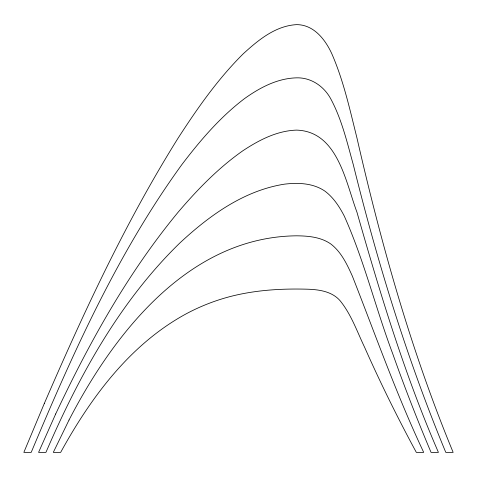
<?xml version="1.0" encoding="UTF-8"?>
<svg xmlns="http://www.w3.org/2000/svg" width="477" height="477" viewBox="0 0 477 477"><rect width="100%" height="100%" fill="white"/><g stroke="black" fill="none" stroke-linecap="round" stroke-linejoin="round"><path stroke-width="0.72" d="M44.337 403.417L23.85 452.363L31.208 452.363C73.07 352.539 117.986 252.655 181.826 164.654C200.185 140.488 220.118 117.139 244.397 98.697C259.75 87.696 277.316 78.3 296.622 77.846C311.076 77.429 323.895 86.259 330.68 98.697C341.77 119.292 347.083 142.277 353.29 164.654C377.51 262.529 407.114 359.169 445.78 452.363L453.15 452.363C411.138 350.911 381.415 244.951 356.975 138.05C349.868 109.627 343.601 80.75 331.831 53.8C325.284 39.508 313.836 24.667 296.622 24.631C275.414 25.812 258.236 40.092 243.246 53.8C217.941 78.884 197.43 108.231 178.142 138.05C125.511 222.181 83.666 312.477 44.337 403.417M55.672 413.988L38.571 452.369L45.935 452.369C78.783 376.246 119.709 301.625 179.573 243.252C209.033 215.759 243.777 190.544 284.495 184.152C298.214 182.524 313.079 183.055 324.873 191.098C333.471 197.508 339.374 206.595 344.245 215.998C364.184 260.454 375.59 308.13 392.696 353.678A1759.945 1759.945 0 0 0 431.059 452.369L438.423 452.369C404.621 374.678 380.139 293.486 356.933 212.14C345.604 181.862 337.728 131.419 296.622 130.114C276.893 130.71 258.916 140.149 242.799 150.804C218.371 167.952 197.466 189.494 178.177 212.14C127.836 273.077 89.175 342.671 55.672 413.988M69.028 420.022L53.305 452.363L60.668 452.363C90.833 397.478 130.108 344.245 186.221 313.806A201.187 201.187 0 0 1 230.951 296.354C255.851 290.004 281.686 288.49 307.295 289.199C318.988 289.557 331.956 291.352 340.089 300.707C351.245 314.432 357.046 331.479 364.595 347.256C380.437 382.959 397.717 418.019 416.326 452.363L423.689 452.363C396.631 394.932 375.524 335.039 352.324 276.028C347.059 264.359 341.353 252.184 331.008 244.129C321.045 237.057 308.476 235.924 296.622 235.817C189.029 236.819 114.11 332.845 69.028 420.022"/></g></svg>
